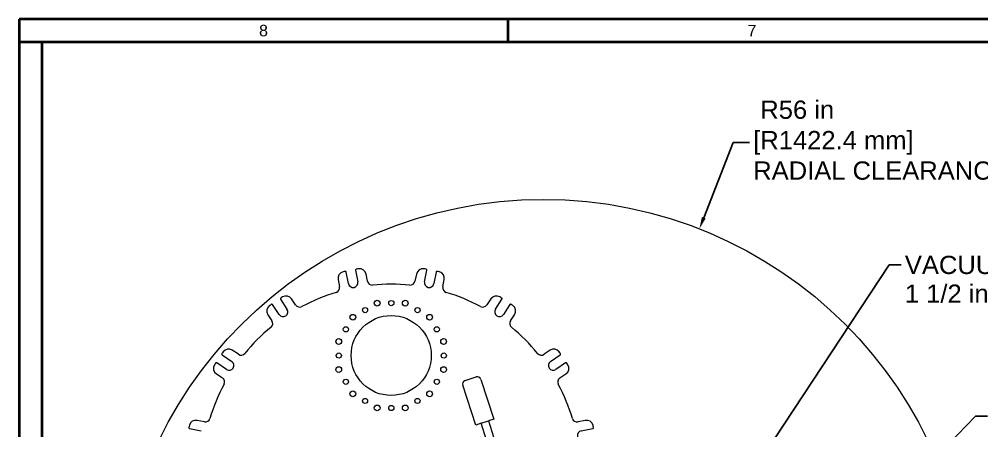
# Model space of a CAD drawing. Header units: inches. Extents: x 20 to 536, y 8 to 344.
# Drawn here: x 20 to 146.3, y 289.9 to 344 of the extents above; entities that cross this region are included whole.
import ezdxf

# ---------------------------------------------------------------- set-up
doc = ezdxf.new("R2010")
doc.units = ezdxf.units.IN
doc.header["$LTSCALE"] = 16
doc.header["$MEASUREMENT"] = 0
doc.layers.get('0').update_dxf_attribs({"lineweight": 25})
for name, color, linetype, lineweight in [('Border', 7, 'Continuous', 35), ('Dimension (ANSI)', 7, 'Continuous', 25), ('Symbol (ANSI)', 7, 'Continuous', 25), ('Visible', 7, 'Continuous', 18)]:
    doc.layers.add(name, color=color, linetype=linetype, lineweight=lineweight)
doc.styles.add('MEMCOR Medium', font='arial.ttf')
doc.styles.add('Standard A-B-C', font='arial.ttf')
doc.dimstyles.new('Default (ANSI)', dxfattribs={"dimscale": 16, "dimtxt": 0.15, "dimasz": 0.098425, "dimexe": 0.125, "dimexo": 0.0625, "dimgap": 0.031496, "dimtad": 0, "dimtih": 1, "dimtoh": 1, "dimdec": 4, "dimrnd": 1e-08, "dimzin": 3, "dimdsep": 46, "dimlunit": 5, "dimtxsty": 'MEMCOR Medium', "dimcen": 0.09, "dimdle": 0.393701, "dimclrd": 256, "dimclre": 256, "dimclrt": 256, "dimadec": 0, "dimazin": 1, "dimtfac": 0.8, "dimtofl": 0, "dimtmove": 0, "dimatfit": 3, "dimfxl": 1, "dimfrac": 1, "dimtolj": 1, "dimtzin": 4, "dimlwd": -1, "dimlwe": -1, "dimarcsym": 0})
doc.dimstyles.new('Default (ANSI)$7', dxfattribs={"dimscale": 16, "dimtxt": 0.15, "dimasz": 0.098425, "dimexe": 0.125, "dimexo": 0.0625, "dimgap": 0.031496, "dimtad": 0, "dimtih": 1, "dimtoh": 1, "dimdec": 4, "dimrnd": 1e-08, "dimzin": 3, "dimdsep": 46, "dimlunit": 5, "dimtxsty": 'MEMCOR Medium', "dimcen": 0.09, "dimdle": 0.393701, "dimclrd": 256, "dimclre": 256, "dimclrt": 256, "dimadec": 0, "dimazin": 1, "dimtfac": 0.8, "dimtofl": 0, "dimtmove": 0, "dimatfit": 3, "dimfxl": 1, "dimfrac": 1, "dimtolj": 1, "dimtzin": 4, "dimlwd": -1, "dimlwe": -1, "dimarcsym": 0})

# ---------------------------------------------------------------- blocks, each defined once
blk = doc.blocks.new('Borders 22x34_D')
at = {"layer": 'Border'}
for p, q in [((33.5, 21.5), (1.25, 21.5)), ((1.25, 21.5), (1.25, 0.5)), ((5.2578, 21.5), (5.2578, 21.3125)), ((33.3125, 21.3125), (1.25, 21.3125)), ((1.4375, 0.5), (1.4375, 21.3125))]:
    blk.add_line(p, q, dxfattribs=at)
at = {"layer": 'Border', "char_height": 0.094, "attachment_point": 5, "style": 'Standard A-B-C'}
for s, insert in [('\\fArial|b0|i0;\\H0.0940;8', (3.2539, 21.4062)), ('\\fArial|b0|i0;\\H0.0940;7', (7.2617, 21.4069))]:
    blk.add_mtext(s, dxfattribs=dict(at, insert=insert))
blk = doc.blocks.new('*D27')
at = {"layer": 'Defpoints', "color": 0, "transparency": 16777216}
for p in [(109.28, 316.44), (88.8, 264.32)]:
    blk.add_point(p, dxfattribs=at)
at = {"layer": 'Dimension (ANSI)', "transparency": 16777216}
for p, q in [((113.73, 327.78), (109.86, 317.91)), ((115.85, 327.78), (113.73, 327.78))]:
    blk.add_line(p, q, dxfattribs=at)
blk.add_solid([(109.61, 318.01), (110.1, 317.81), (109.28, 316.44)], dxfattribs=at)
at = {"layer": 'Dimension (ANSI)', "transparency": 16777216, "insert": (116.35, 327.78), "char_height": 2.4, "attachment_point": 4, "style": 'MEMCOR Medium'}
blk.add_mtext('\\A1; \\fArial|b0|i0;\\H2.4000;R56 in\\P[R1422.4 mm]{\\P\\fArial|b0|i0;\\H2.4000;RADIAL CLEARANCE REQUIRED}', dxfattribs=at)

msp = doc.modelspace()

# ---------------------------------------------------------------- linework, layer by layer
at = {"layer": 'Visible'}
for p, q in [((64.156129, 311.005558), (64.456495, 309.495516)), ((73.195674, 309.495516), (73.49604, 311.005558)), ((61.852161, 309.773812), (62.041179, 308.823555)), ((63.220706, 309.249702), (62.92034, 310.759744)), ((65.709316, 309.553192), (65.520298, 310.503449)), ((72.131871, 310.503449), (71.942854, 309.553192)), ((74.73183, 310.759744), (74.431463, 309.249702)), ((75.610991, 308.823555), (75.800008, 309.773812)), ((54.291387, 307.185515), (55.146758, 305.905363)), ((56.282141, 306.438083), (55.743864, 307.243672)), ((81.908306, 307.243672), (81.370028, 306.438083)), ((82.505412, 305.905363), (83.360782, 307.185515)), ((54.099106, 305.205345), (53.243736, 306.485497)), ((84.408434, 306.485497), (83.553064, 305.205345)), ((52.634167, 305.165839), (53.172445, 304.36025)), ((84.479725, 304.36025), (85.018002, 305.165839)), ((46.639421, 299.881182), (47.919573, 299.025812)), ((48.764668, 299.952474), (47.959079, 300.490751)), ((89.693091, 300.490751), (88.887502, 299.952474)), ((89.732596, 299.025812), (91.012748, 299.881182)), ((47.219555, 297.978161), (45.939403, 298.833531)), ((91.712766, 298.833531), (90.432615, 297.978161)), ((45.881246, 297.381054), (46.686835, 296.842777)), ((78.535857, 296.51486), (79.962442, 296.978386)), ((90.965334, 296.842777), (91.770923, 297.381054)), ((79.914431, 290.654013), (78.214837, 295.884824)), ((80.592479, 296.657366), (82.292072, 291.426555)), ((44.301363, 291.083739), (43.351107, 291.272757)), ((80.627723, 290.885776), (79.914431, 290.654013)), ((80.627723, 290.885776), (81.57878, 291.194793)), ((88.283644, 267.323274), (80.627723, 290.885776)), ((82.292072, 291.426555), (81.57878, 291.194793)), ((81.57878, 291.194793), (89.335106, 267.323274)), ((94.301063, 291.272757), (93.350806, 291.083739)), ((42.365174, 290.204578), (43.875216, 289.904212)), ((93.776953, 289.904212), (95.286996, 290.204578))]:
    msp.add_line(p, q, dxfattribs=at)
for centre, radius in [((88.801644, 264.323274), 56), ((66.981985, 306.675833), 0.3775), ((70.670185, 306.675833), 0.3775), ((65.394485, 305.760333), 0.3405), ((68.839485, 306.683433), 0.3405), ((72.284485, 305.760433), 0.3405), ((63.787985, 304.831733), 0.3775), ((68.826085, 299.798833), 5.255), ((73.864185, 304.831733), 0.3775), ((62.872485, 303.238533), 0.3405), ((74.806385, 303.238533), 0.3405), ((61.943885, 301.637733), 0.3775), ((75.708285, 301.637733), 0.3775), ((61.949485, 299.793533), 0.3405), ((75.729485, 299.793433), 0.3405), ((61.943885, 297.949533), 0.3775), ((75.708285, 297.949533), 0.3775), ((62.872585, 296.348433), 0.3405), ((74.806385, 296.348433), 0.3405), ((63.787985, 294.755533), 0.3775), ((73.864185, 294.755533), 0.3775), ((65.394485, 293.826533), 0.3405), ((66.981985, 292.911433), 0.3775), ((68.839385, 292.903533), 0.3405), ((70.670185, 292.911433), 0.3775), ((72.269885, 293.826633), 0.3405)]:
    msp.add_circle(centre, radius, dxfattribs=at)
for centre, radius, start, end in [((68.826085, 284.298833), 27.235, 102.83500151, 103.42369718), ((62.802646, 310.736333), 0.12, 11.25, 102.83500151), ((64.273824, 311.028969), 0.12, 99.66499849, 191.25), ((68.826085, 284.298833), 27.235, 99.07630282, 99.66499849), ((64.667015, 310.333721), 0.87, 11.25, 99.07630282), ((72.985155, 310.333721), 0.87, 80.92369718, 168.75), ((68.826085, 284.298833), 27.235, 80.33500151, 80.92369718), ((73.378346, 311.028969), 0.12, 348.75, 80.33500151), ((74.849524, 310.736333), 0.12, 77.16499849, 168.75), ((68.826085, 284.298833), 27.235, 76.57630282, 77.16499849), ((62.705444, 309.94354), 0.87, 103.42369718, 191.25), ((66.327211, 309.676099), 0.63, 191.25, 275.62372905), ((71.324959, 309.676099), 0.63, 264.37627095, 348.75), ((74.946725, 309.94354), 0.87, 348.75, 76.57630282), ((61.423284, 308.700648), 0.63, 286.87627095, 11.25), ((63.838601, 309.372609), 0.63, 191.25, 11.24999879), ((68.826085, 284.298833), 24.87, 84.37627095, 95.62372905), ((73.813569, 309.372609), 0.63, 168.75, 348.75), ((76.228885, 308.700648), 0.63, 168.75, 253.12372905), ((54.391164, 307.252184), 0.12, 122.16499849, 213.75), ((68.826085, 284.298833), 27.235, 121.57630282, 122.16499849), ((55.020485, 306.760326), 0.87, 33.75, 121.57630282), ((68.826085, 284.298833), 24.87, 106.87627095, 118.12372905), ((68.826085, 284.298833), 24.87, 61.87627095, 73.12372905), ((82.631684, 306.760326), 0.87, 58.42369718, 146.25), ((68.826085, 284.298833), 27.235, 57.83500151, 58.42369718), ((83.261006, 307.252184), 0.12, 326.25, 57.83500151), ((53.357546, 305.649185), 0.87, 125.92369718, 213.75), ((68.826085, 284.298833), 27.235, 125.33500151, 125.92369718), ((53.143959, 306.418828), 0.12, 33.75, 125.33500151), ((54.622932, 305.555354), 0.63, 213.75, 33.75), ((56.805967, 306.788092), 0.63, 213.75, 298.12372905), ((80.846203, 306.788092), 0.63, 241.87627095, 326.25), ((83.029238, 305.555354), 0.63, 146.25, 326.25), ((84.50821, 306.418828), 0.12, 54.66499849, 146.25), ((68.826085, 284.298833), 27.235, 54.07630282, 54.66499849), ((84.294624, 305.649185), 0.87, 326.25, 54.07630282), ((68.826085, 284.298833), 24.87, 129.37627095, 140.62372905), ((52.648619, 304.010241), 0.63, 309.37627095, 33.75), ((85.003551, 304.010241), 0.63, 146.25, 230.62372905), ((68.826085, 284.298833), 24.87, 39.37627095, 50.62372905), ((46.70609, 299.980959), 0.12, 144.66499849, 236.25), ((68.826085, 284.298833), 27.235, 144.07630282, 144.66499849), ((47.475733, 299.767372), 0.87, 56.25, 144.07630282), ((49.114677, 300.476299), 0.63, 236.25, 320.62372905), ((88.537492, 300.476299), 0.63, 219.37627095, 303.75), ((90.176437, 299.767372), 0.87, 35.92369718, 123.75), ((68.826085, 284.298833), 27.235, 35.33500151, 35.92369718), ((90.946079, 299.980959), 0.12, 303.75, 35.33500151), ((46.364592, 298.104433), 0.87, 148.42369718, 236.25), ((68.826085, 284.298833), 27.235, 147.83500151, 148.42369718), ((45.872735, 298.733754), 0.12, 56.25, 147.83500151), ((47.569564, 298.501986), 0.63, 236.25, 56.25), ((90.082605, 298.501986), 0.63, 123.75, 303.75), ((91.779435, 298.733754), 0.12, 32.16499849, 123.75), ((91.287577, 298.104433), 0.87, 303.75, 31.57630282), ((68.826085, 284.298833), 27.235, 31.57630282, 32.16499849), ((80.11695, 296.502858), 0.5, 18, 108), ((68.826085, 284.298833), 24.87, 151.87627095, 163.12372905), ((46.336826, 296.318951), 0.63, 331.87627095, 56.25), ((78.690366, 296.039332), 0.5, 108, 198), ((91.315344, 296.318951), 0.63, 123.75, 208.12372905), ((68.826085, 284.298833), 24.87, 16.87627095, 28.12372905), ((68.826085, 284.298833), 27.235, 166.57630282, 167.16499849), ((43.181378, 290.419474), 0.87, 78.75, 166.57630282), ((44.42427, 291.701634), 0.63, 258.75, 343.12372905), ((93.227899, 291.701634), 0.63, 196.87627095, 281.25), ((94.470791, 290.419474), 0.87, 13.42369718, 101.25), ((68.826085, 284.298833), 27.235, 12.83500151, 13.42369718), ((42.388585, 290.322272), 0.12, 167.16499849, 258.75), ((93.89986, 289.286317), 0.63, 101.25, 281.25), ((95.263585, 290.322272), 0.12, 281.25, 12.83500151)]:
    msp.add_arc(centre, radius, start, end, dxfattribs=at)

# ---------------------------------------------------------------- block references
at = {"xscale": 16, "yscale": 16, "zscale": 16}
msp.add_blockref('Borders 22x34_D', (0, 0), dxfattribs=at)

# ---------------------------------------------------------------- texts
at = {"layer": 'Symbol (ANSI)', "insert": (136.257855, 312.903794), "char_height": 2.40000008, "width": 45.83414934, "attachment_point": 1, "line_spacing_factor": 0.944221, "style": 'MEMCOR Medium'}
msp.add_mtext('\\fArial|b0|i0;VACUUM TRANSFER \\P\\fArial|b0|i0;1 1/2 in [DN40] CONNECTION', dxfattribs=at)

# ---------------------------------------------------------------- dimensions: what is measured, and where the dimension line sits
at = {"layer": 'Dimension (ANSI)'}
dim = msp.add_radius_dim(center=(88.801644, 264.323274), mpoint=(109.281443, 316.444074), text=' \\fArial|b0|i0;\\H2.4000;<> in\\X[R1422.4 mm]{\\P\\fArial|b0|i0;\\H2.4000;RADIAL CLEARANCE REQUIRED}', dimstyle='Default (ANSI)', override={"dimgap": 0.031496, "dimdec": 4, "dimlfac": 1, "dimpost": '', "dimcen": 0, "dimtol": 0, "dimlim": 0, "dimtp": 0, "dimtm": 0, "dimtdec": 2}, dxfattribs=at)
dim.commit()
dim.dimension.update_dxf_attribs({"geometry": '*D27', "text_midpoint": (142.216836, 327.776043), "dimtype": 164})

# ---------------------------------------------------------------- leaders
at = {"layer": 'Symbol (ANSI)', "annotation_type": 0, "has_hookline": 1, "hookline_direction": 0}
for points, text_width in [([(97.527248, 256.103351), (134.179115, 311.703794), (135.753918, 311.703794)], 45.193999), ([(128.723188, 274.450068), (145.54054, 291.829413), (147.115343, 291.829413)], 24.473125)]:
    msp.add_leader(points, dimstyle='Default (ANSI)$7', override={"dimtad": 0}, dxfattribs=dict(at, text_width=text_width))

doc.saveas('drawing.dxf')
